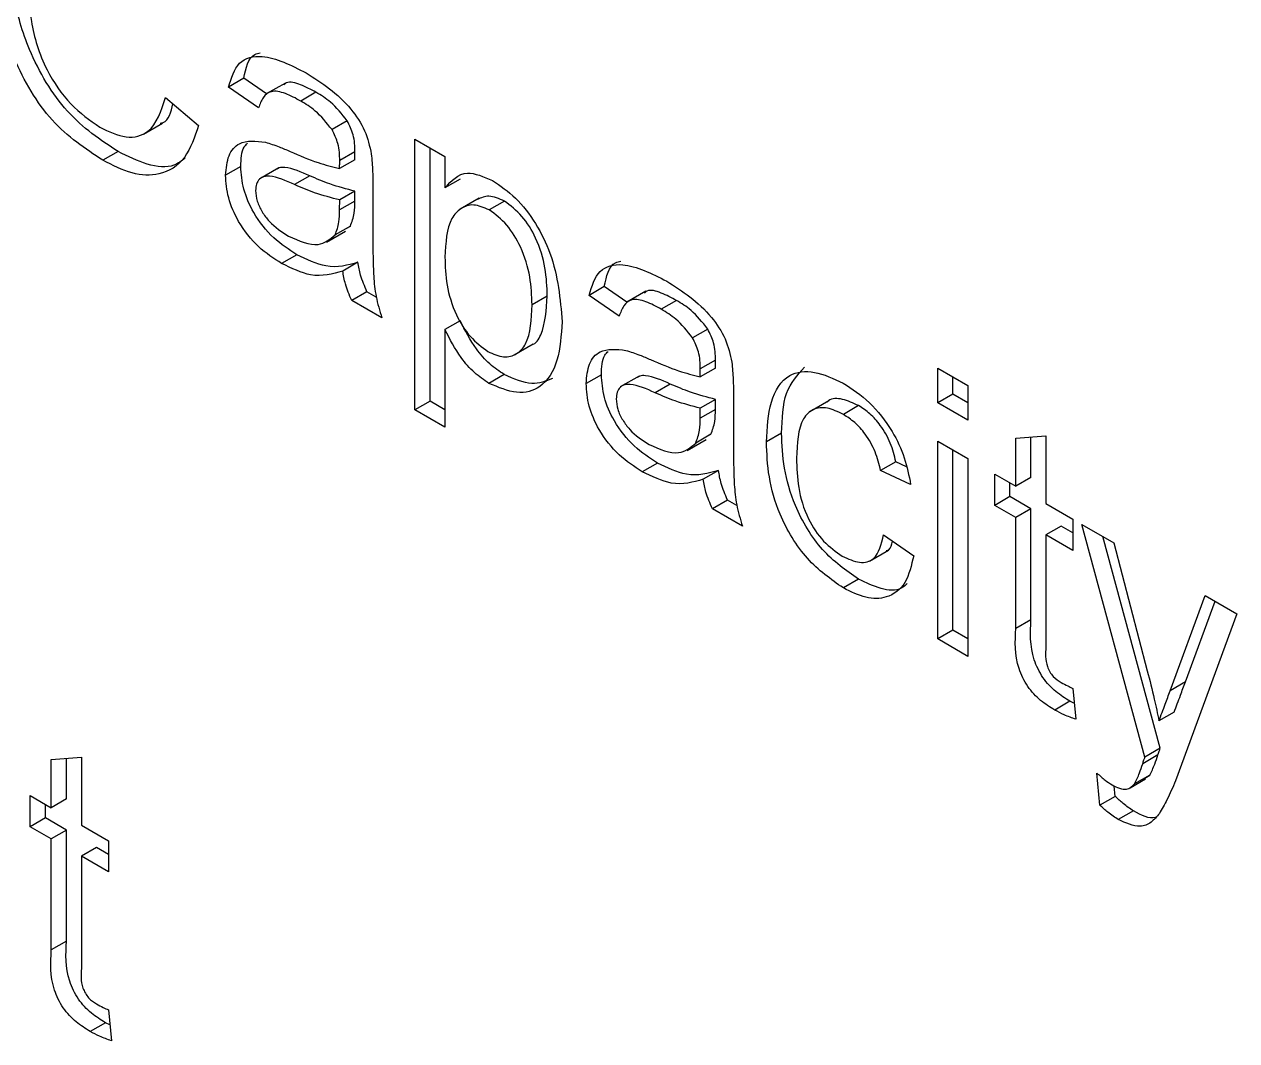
# Model space of a CAD drawing. Extents: x 150 to 4150, y 50 to 2920.
# Drawn here: x 3823.7 to 3846.25, y 2115.89 to 2134.78 of the extents above; entities that cross this region are included whole.
import ezdxf

# ---------------------------------------------------------------- set-up
doc = ezdxf.new("R2010")
doc.units = 0
doc.header["$LTSCALE"] = 10
doc.linetypes.add('SLD-KATı', pattern=[0])
doc.layers.get('0').update_dxf_attribs({"linetype": 'CONTINUOUS'})

msp = doc.modelspace()

# ---------------------------------------------------------------- linework, layer by layer
at = {"color": 7, "linetype": 'SLD-KATı'}
for p, q in [((3827.787, 2133.777), (3827.504, 2133.613)), ((3828.063, 2133.226), (3827.504, 2133.613)), ((3828.207, 2133.486), (3827.787, 2133.777)), ((3828.56, 2133.69), (3828.206, 2133.486)), ((3826.331, 2133.422), (3826.945, 2132.902)), ((3829.13, 2133.518), (3828.847, 2133.354)), ((3825.921, 2132.741), (3826.275, 2132.945)), ((3829.71, 2132.988), (3829.428, 2132.825)), ((3830.969, 2132.646), (3831.527, 2132.323)), ((3830.969, 2127.613), (3830.969, 2132.646)), ((3831.251, 2127.776), (3831.251, 2132.483)), ((3825.449, 2132.416), (3825.166, 2132.253)), ((3829.852, 2132.262), (3829.569, 2132.099)), ((3829.855, 2132.411), (3829.572, 2132.247)), ((3831.527, 2132.323), (3831.527, 2131.739)), ((3827.731, 2132.138), (3827.448, 2131.975)), ((3828.436, 2132.114), (3828.083, 2131.91)), ((3829.014, 2131.964), (3828.731, 2131.801)), ((3830.186, 2131.804), (3830.186, 2131.016)), ((3831.81, 2131.903), (3831.527, 2131.739)), ((3829.855, 2131.68), (3829.572, 2131.516)), ((3829.852, 2131.494), (3829.855, 2131.68)), ((3829.569, 2131.33), (3829.572, 2131.516)), ((3829.852, 2131.494), (3829.569, 2131.33)), ((3832.166, 2131.55), (3831.813, 2131.346)), ((3832.634, 2131.495), (3832.351, 2131.332)), ((3829.327, 2130.731), (3829.681, 2130.935)), ((3829.769, 2131.031), (3829.486, 2130.868)), ((3829.625, 2130.951), (3829.769, 2131.031)), ((3828.774, 2130.497), (3828.491, 2130.334)), ((3829.91, 2130.357), (3829.628, 2130.194)), ((3830.078, 2129.808), (3829.795, 2129.645)), ((3830.252, 2129.708), (3830.078, 2129.808)), ((3834.492, 2129.906), (3834.21, 2129.742)), ((3834.912, 2129.615), (3834.492, 2129.906)), ((3835.265, 2129.819), (3834.912, 2129.615)), ((3830.354, 2129.323), (3829.795, 2129.645)), ((3833.431, 2129.73), (3833.148, 2129.567)), ((3834.768, 2129.355), (3834.21, 2129.742)), ((3835.835, 2129.647), (3835.552, 2129.483)), ((3831.81, 2129.27), (3831.527, 2129.107)), ((3831.527, 2129.107), (3831.527, 2127.29)), ((3836.416, 2129.117), (3836.133, 2128.954)), ((3832.818, 2128.635), (3833.171, 2128.839)), ((3836.56, 2128.54), (3836.277, 2128.376)), ((3832.63, 2128.271), (3832.347, 2128.107)), ((3834.437, 2128.267), (3834.154, 2128.104)), ((3835.142, 2128.243), (3834.788, 2128.039)), ((3836.557, 2128.391), (3836.275, 2128.228)), ((3840.692, 2128.388), (3841.25, 2128.065)), ((3840.692, 2127.743), (3840.692, 2128.388)), ((3840.974, 2127.906), (3840.974, 2128.225)), ((3835.719, 2128.093), (3835.436, 2127.93)), ((3841.25, 2128.065), (3841.25, 2127.42)), ((3831.251, 2127.776), (3830.969, 2127.613)), ((3831.527, 2127.617), (3831.251, 2127.776)), ((3836.56, 2127.809), (3836.277, 2127.645)), ((3836.557, 2127.623), (3836.56, 2127.809)), ((3836.892, 2127.933), (3836.892, 2127.145)), ((3838.665, 2127.784), (3838.311, 2127.58)), ((3840.974, 2127.906), (3840.692, 2127.743)), ((3841.25, 2127.42), (3840.692, 2127.743)), ((3841.25, 2127.747), (3840.974, 2127.906)), ((3831.527, 2127.29), (3830.969, 2127.613)), ((3836.275, 2127.459), (3836.277, 2127.645)), ((3836.557, 2127.623), (3836.275, 2127.459)), ((3839.222, 2127.692), (3838.939, 2127.528)), ((3836.033, 2126.86), (3836.386, 2127.064)), ((3836.474, 2127.16), (3836.192, 2126.997)), ((3836.33, 2127.08), (3836.474, 2127.16)), ((3837.789, 2127.182), (3837.507, 2127.018)), ((3842.145, 2127.089), (3842.703, 2127.134)), ((3842.145, 2126.194), (3842.145, 2127.089)), ((3842.427, 2126.357), (3842.427, 2127.112)), ((3842.703, 2127.134), (3842.703, 2125.872)), ((3840.692, 2127.033), (3841.25, 2126.71)), ((3840.692, 2123.355), (3840.692, 2127.033)), ((3840.974, 2123.518), (3840.974, 2126.87)), ((3835.479, 2126.626), (3835.196, 2126.463)), ((3839.913, 2126.648), (3839.63, 2126.484)), ((3840.109, 2126.557), (3839.913, 2126.648)), ((3841.25, 2126.71), (3841.25, 2123.032)), ((3836.616, 2126.486), (3836.333, 2126.323)), ((3840.189, 2126.226), (3839.63, 2126.484)), ((3841.753, 2126.42), (3842.145, 2126.194)), ((3841.753, 2125.839), (3841.753, 2126.42)), ((3842.036, 2126.002), (3842.036, 2126.257)), ((3842.427, 2126.357), (3842.145, 2126.194)), ((3836.784, 2125.937), (3836.501, 2125.774)), ((3836.957, 2125.837), (3836.784, 2125.937)), ((3842.036, 2126.002), (3841.753, 2125.839)), ((3842.427, 2125.777), (3842.036, 2126.002)), ((3837.059, 2125.452), (3836.501, 2125.774)), ((3842.145, 2125.613), (3841.753, 2125.839)), ((3842.427, 2125.777), (3842.145, 2125.613)), ((3842.427, 2123.713), (3842.427, 2125.777)), ((3842.703, 2125.872), (3843.206, 2125.581)), ((3842.145, 2123.55), (3842.145, 2125.613)), ((3843.206, 2125.581), (3843.206, 2125)), ((3843.374, 2125.484), (3843.965, 2125.143)), ((3844.547, 2121.16), (3843.374, 2125.484)), ((3839.686, 2125.291), (3840.245, 2124.903)), ((3842.986, 2125.454), (3842.703, 2125.291)), ((3842.703, 2125.291), (3842.703, 2123.204)), ((3843.206, 2125), (3842.703, 2125.291)), ((3843.206, 2125.327), (3842.986, 2125.454)), ((3844.83, 2121.324), (3843.762, 2125.261)), ((3843.965, 2125.143), (3844.59, 2122.763)), ((3839.425, 2124.803), (3839.779, 2125.008)), ((3839.22, 2124.467), (3838.937, 2124.303)), ((3845.015, 2122.393), (3845.665, 2124.162)), ((3845.665, 2124.162), (3846.253, 2123.822)), ((3845.298, 2122.557), (3845.849, 2124.056)), ((3842.427, 2123.713), (3842.145, 2123.55)), ((3846.253, 2123.822), (3845.112, 2120.716)), ((3840.974, 2123.518), (3840.692, 2123.355)), ((3841.25, 2123.359), (3840.974, 2123.518)), ((3841.25, 2123.032), (3840.692, 2123.355)), ((3845.298, 2122.557), (3845.015, 2122.393)), ((3843.206, 2122.436), (3843.262, 2121.862)), ((3843.151, 2122.197), (3842.868, 2122.034)), ((3843.233, 2122.155), (3843.151, 2122.197)), ((3845.09, 2121.993), (3844.807, 2121.83)), ((3844.786, 2121.198), (3844.504, 2121.035)), ((3844.83, 2121.324), (3844.547, 2121.16)), ((3824.207, 2121.114), (3824.766, 2121.158)), ((3824.207, 2120.218), (3824.207, 2121.114)), ((3824.49, 2120.382), (3824.49, 2121.136)), ((3824.766, 2121.158), (3824.766, 2119.896)), ((3843.709, 2120.266), (3843.653, 2120.861)), ((3844.273, 2120.588), (3844.556, 2120.752)), ((3844.637, 2120.825), (3844.354, 2120.662)), ((3844.547, 2120.767), (3844.637, 2120.825)), ((3843.992, 2120.429), (3843.973, 2120.626)), ((3823.816, 2120.444), (3824.207, 2120.218)), ((3823.816, 2119.863), (3823.816, 2120.444)), ((3824.49, 2120.382), (3824.207, 2120.218)), ((3843.992, 2120.429), (3843.709, 2120.266)), ((3824.099, 2120.027), (3824.099, 2120.281)), ((3844.334, 2120.159), (3844.051, 2119.996)), ((3824.099, 2120.027), (3823.816, 2119.863)), ((3824.207, 2119.638), (3823.816, 2119.863)), ((3824.49, 2119.801), (3824.099, 2120.027)), ((3824.766, 2119.896), (3825.269, 2119.605)), ((3824.49, 2119.801), (3824.207, 2119.638)), ((3824.207, 2117.574), (3824.207, 2119.638)), ((3824.49, 2117.737), (3824.49, 2119.801)), ((3825.049, 2119.478), (3824.766, 2119.315)), ((3825.269, 2119.351), (3825.049, 2119.478)), ((3825.269, 2119.605), (3825.269, 2119.025)), ((3824.766, 2119.315), (3824.766, 2117.228)), ((3825.269, 2119.025), (3824.766, 2119.315)), ((3824.49, 2117.737), (3824.207, 2117.574)), ((3825.269, 2116.46), (3825.325, 2115.886)), ((3825.214, 2116.221), (3824.931, 2116.058)), ((3825.296, 2116.18), (3825.214, 2116.221))]:
    msp.add_line(p, q, dxfattribs=at)
for points, knots in [([(3825.449, 2132.416), (3825.122, 2132.633), (3824.471, 2133.064), (3823.783, 2134.226), (3823.482, 2135.296), (3823.446, 2135.899), (3823.428, 2136.201)], [0, 0, 0, 0, 0.279955, 0.558088, 0.778912, 1, 1, 1, 1]), ([(3825.166, 2132.253), (3824.839, 2132.469), (3824.188, 2132.9), (3823.5, 2134.062), (3823.199, 2135.133), (3823.163, 2135.736), (3823.146, 2136.038)], [0, 0, 0, 0, 0.279955, 0.558088, 0.778912, 1, 1, 1, 1]), ([(3823.76, 2135.686), (3823.772, 2135.409), (3823.797, 2134.856), (3824.051, 2133.986), (3824.556, 2133.26), (3824.924, 2132.998), (3825.108, 2132.867)], [0, 0, 0, 0, 0.281245, 0.560716, 0.780138, 1, 1, 1, 1]), ([(3827.504, 2133.613), (3827.555, 2133.784), (3827.658, 2134.124), (3828.209, 2134.252), (3828.667, 2134.02), (3828.947, 2133.877)], [0, 0, 0, 0, 0.2804297, 0.5593032, 1, 1, 1, 1]), ([(3827.787, 2133.777), (3827.826, 2133.968), (3827.876, 2134.204), (3828.059, 2134.244), (3828.094, 2134.251)], [0, 0, 0, 0, 0.80528, 1, 1, 1, 1]), ([(3828.947, 2133.877), (3829.239, 2133.691), (3829.644, 2133.432), (3830.062, 2132.806), (3830.127, 2132.516), (3830.159, 2132.371)], [0, 0, 0, 0, 0.5592531, 0.7791951, 1, 1, 1, 1]), ([(3829.13, 2133.518), (3829.036, 2133.567), (3828.849, 2133.665), (3828.621, 2133.735), (3828.547, 2133.67), (3828.532, 2133.657)], [0, 0, 0, 0, 0.446809, 0.890502, 1, 1, 1, 1]), ([(3825.108, 2132.867), (3825.276, 2132.789), (3825.611, 2132.633), (3826.12, 2132.766), (3826.251, 2133.173), (3826.331, 2133.422)], [0, 0, 0, 0, 0.280711, 0.560905, 1, 1, 1, 1]), ([(3828.847, 2133.354), (3828.752, 2133.406), (3828.562, 2133.509), (3828.298, 2133.564), (3828.136, 2133.43), (3828.087, 2133.294), (3828.063, 2133.226)], [0, 0, 0, 0, 0.280855, 0.559751, 0.7795, 1, 1, 1, 1]), ([(3829.71, 2132.988), (3829.61, 2133.113), (3829.429, 2133.338), (3829.222, 2133.463), (3829.13, 2133.518)], [0, 0, 0, 0, 0.557871, 1, 1, 1, 1]), ([(3826.232, 2132.942), (3826.25, 2132.946), (3826.391, 2132.973), (3826.432, 2133.151), (3826.468, 2133.305)], [0, 0, 0, 0, 0.134136, 1, 1, 1, 1]), ([(3829.428, 2132.825), (3829.327, 2132.95), (3829.146, 2133.175), (3828.939, 2133.299), (3828.847, 2133.354)], [0, 0, 0, 0, 0.557871, 1, 1, 1, 1]), ([(3829.855, 2132.411), (3829.853, 2132.515), (3829.849, 2132.701), (3829.753, 2132.9), (3829.71, 2132.988)], [0, 0, 0, 0, 0.561903, 1, 1, 1, 1]), ([(3826.945, 2132.902), (3826.873, 2132.686), (3826.729, 2132.254), (3826.269, 2131.958), (3825.717, 2131.977), (3825.35, 2132.161), (3825.166, 2132.253)], [0, 0, 0, 0, 0.280256, 0.559546, 0.779589, 1, 1, 1, 1]), ([(3829.572, 2132.247), (3829.57, 2132.352), (3829.566, 2132.537), (3829.47, 2132.737), (3829.428, 2132.825)], [0, 0, 0, 0, 0.561903, 1, 1, 1, 1]), ([(3827.448, 2131.975), (3827.46, 2132.104), (3827.485, 2132.361), (3827.73, 2132.642), (3828.015, 2132.61), (3828.189, 2132.591)], [0, 0, 0, 0, 0.280458, 0.560983, 1, 1, 1, 1]), ([(3827.731, 2132.138), (3827.736, 2132.276), (3827.743, 2132.457), (3827.835, 2132.549), (3827.857, 2132.571)], [0, 0, 0, 0, 0.759315, 1, 1, 1, 1]), ([(3828.189, 2132.591), (3828.274, 2132.564), (3828.426, 2132.515), (3828.58, 2132.448), (3828.648, 2132.419)], [0, 0, 0, 0, 0.559918, 1, 1, 1, 1]), ([(3826.695, 2132.296), (3826.63, 2132.244), (3826.448, 2132.097), (3825.994, 2132.149), (3825.631, 2132.327), (3825.449, 2132.416)], [0, 0, 0, 0, 0.215579, 0.607462, 1, 1, 1, 1]), ([(3828.648, 2132.419), (3828.822, 2132.343), (3829.134, 2132.209), (3829.436, 2132.132), (3829.569, 2132.099)], [0, 0, 0, 0, 0.560185, 1, 1, 1, 1]), ([(3829.569, 2132.099), (3829.57, 2132.127), (3829.57, 2132.176), (3829.571, 2132.226), (3829.572, 2132.247)], [0, 0, 0, 0, 0.5600235, 1, 1, 1, 1]), ([(3829.852, 2132.262), (3829.852, 2132.29), (3829.853, 2132.339), (3829.854, 2132.389), (3829.855, 2132.411)], [0, 0, 0, 0, 0.5600235, 1, 1, 1, 1]), ([(3830.159, 2132.371), (3830.169, 2132.263), (3830.186, 2132.069), (3830.186, 2131.885), (3830.186, 2131.804)], [0, 0, 0, 0, 0.559817, 1, 1, 1, 1]), ([(3828.774, 2130.497), (3828.628, 2130.591), (3828.337, 2130.778), (3827.975, 2131.231), (3827.761, 2131.724), (3827.741, 2132), (3827.731, 2132.138)], [0, 0, 0, 0, 0.280815, 0.55969, 0.779696, 1, 1, 1, 1]), ([(3829.014, 2131.964), (3828.856, 2132.035), (3828.658, 2132.122), (3828.459, 2132.124), (3828.418, 2132.097), (3828.404, 2132.088)], [0, 0, 0, 0, 0.724835, 0.90601, 1, 1, 1, 1]), ([(3831.527, 2131.739), (3831.651, 2131.873), (3831.87, 2132.111), (3832.247, 2131.948), (3832.413, 2131.877)], [0, 0, 0, 0, 0.560159, 1, 1, 1, 1]), ([(3828.491, 2130.334), (3828.345, 2130.428), (3828.054, 2130.615), (3827.693, 2131.068), (3827.478, 2131.561), (3827.458, 2131.837), (3827.448, 2131.975)], [0, 0, 0, 0, 0.280815, 0.55969, 0.779696, 1, 1, 1, 1]), ([(3828.731, 2131.801), (3828.572, 2131.874), (3828.372, 2131.964), (3828.161, 2131.957), (3828.076, 2131.908), (3828.018, 2131.819), (3828.011, 2131.732), (3828.007, 2131.689)], [0, 0, 0, 0, 0.50028, 0.625326, 0.750269, 0.875147, 1, 1, 1, 1]), ([(3829.572, 2131.516), (3829.417, 2131.556), (3829.141, 2131.626), (3828.856, 2131.748), (3828.731, 2131.801)], [0, 0, 0, 0, 0.5597597, 1, 1, 1, 1]), ([(3829.855, 2131.68), (3829.7, 2131.719), (3829.423, 2131.789), (3829.139, 2131.911), (3829.014, 2131.964)], [0, 0, 0, 0, 0.5597597, 1, 1, 1, 1]), ([(3832.413, 2131.877), (3832.558, 2131.778), (3832.849, 2131.58), (3833.23, 2131.088), (3833.623, 2130.274), (3833.672, 2129.674), (3833.707, 2129.253)], [0, 0, 0, 0, 0.18709, 0.374052, 0.561104, 1, 1, 1, 1]), ([(3828.007, 2131.689), (3828.013, 2131.625), (3828.025, 2131.497), (3828.123, 2131.292), (3828.316, 2131.036), (3828.494, 2130.921), (3828.618, 2130.841)], [0, 0, 0, 0, 0.186565, 0.373467, 0.560613, 1, 1, 1, 1]), ([(3832.634, 2131.495), (3832.533, 2131.539), (3832.343, 2131.622), (3832.201, 2131.555), (3832.134, 2131.523)], [0, 0, 0, 0, 0.526937, 1, 1, 1, 1]), ([(3829.769, 2131.031), (3829.798, 2131.107), (3829.849, 2131.243), (3829.851, 2131.417), (3829.852, 2131.494)], [0, 0, 0, 0, 0.558995, 1, 1, 1, 1]), ([(3832.351, 2131.332), (3832.251, 2131.374), (3832.052, 2131.457), (3831.816, 2131.369), (3831.563, 2131.102), (3831.542, 2130.721), (3831.527, 2130.454)], [0, 0, 0, 0, 0.1863135, 0.3732882, 0.5605134, 1, 1, 1, 1]), ([(3833.431, 2129.73), (3833.425, 2129.901), (3833.414, 2130.241), (3833.256, 2130.769), (3832.974, 2131.24), (3832.747, 2131.41), (3832.634, 2131.495)], [0, 0, 0, 0, 0.281282, 0.560954, 0.780919, 1, 1, 1, 1]), ([(3829.486, 2130.868), (3829.515, 2130.944), (3829.567, 2131.079), (3829.568, 2131.254), (3829.569, 2131.33)], [0, 0, 0, 0, 0.558995, 1, 1, 1, 1]), ([(3833.148, 2129.567), (3833.142, 2129.737), (3833.131, 2130.078), (3832.973, 2130.606), (3832.692, 2131.076), (3832.464, 2131.247), (3832.351, 2131.332)], [0, 0, 0, 0, 0.281282, 0.560954, 0.780919, 1, 1, 1, 1]), ([(3830.186, 2131.016), (3830.187, 2130.832), (3830.188, 2130.528), (3830.2, 2130.1), (3830.235, 2129.722), (3830.314, 2129.456), (3830.354, 2129.323)], [0, 0, 0, 0, 0.340206, 0.560339, 0.780175, 1, 1, 1, 1]), ([(3828.618, 2130.841), (3828.815, 2130.755), (3829.166, 2130.603), (3829.388, 2130.787), (3829.486, 2130.868)], [0, 0, 0, 0, 0.559758, 1, 1, 1, 1]), ([(3829.91, 2130.357), (3829.72, 2130.303), (3829.379, 2130.207), (3828.959, 2130.408), (3828.774, 2130.497)], [0, 0, 0, 0, 0.5599714, 1, 1, 1, 1]), ([(3831.527, 2130.454), (3831.533, 2130.284), (3831.544, 2129.945), (3831.699, 2129.415), (3831.987, 2128.949), (3832.215, 2128.783), (3832.328, 2128.699)], [0, 0, 0, 0, 0.281226, 0.560744, 0.780646, 1, 1, 1, 1]), ([(3829.628, 2130.194), (3829.437, 2130.14), (3829.096, 2130.043), (3828.676, 2130.245), (3828.491, 2130.334)], [0, 0, 0, 0, 0.5599714, 1, 1, 1, 1]), ([(3830.078, 2129.808), (3830.034, 2129.912), (3829.954, 2130.097), (3829.924, 2130.278), (3829.91, 2130.357)], [0, 0, 0, 0, 0.559697, 1, 1, 1, 1]), ([(3834.21, 2129.742), (3834.261, 2129.913), (3834.363, 2130.253), (3834.914, 2130.381), (3835.372, 2130.148), (3835.653, 2130.006)], [0, 0, 0, 0, 0.28043, 0.559303, 1, 1, 1, 1]), ([(3834.492, 2129.906), (3834.532, 2130.097), (3834.581, 2130.333), (3834.764, 2130.373), (3834.8, 2130.38)], [0, 0, 0, 0, 0.80528, 1, 1, 1, 1]), ([(3829.795, 2129.645), (3829.751, 2129.749), (3829.672, 2129.934), (3829.641, 2130.114), (3829.628, 2130.194)], [0, 0, 0, 0, 0.559697, 1, 1, 1, 1]), ([(3835.653, 2130.006), (3835.944, 2129.82), (3836.35, 2129.561), (3836.767, 2128.935), (3836.832, 2128.645), (3836.865, 2128.5)], [0, 0, 0, 0, 0.5592531, 0.7791951, 1, 1, 1, 1]), ([(3835.835, 2129.647), (3835.741, 2129.696), (3835.554, 2129.794), (3835.327, 2129.864), (3835.253, 2129.799), (3835.238, 2129.786)], [0, 0, 0, 0, 0.446809, 0.890502, 1, 1, 1, 1]), ([(3832.328, 2128.699), (3832.428, 2128.655), (3832.627, 2128.567), (3832.872, 2128.64), (3833.12, 2128.914), (3833.136, 2129.298), (3833.148, 2129.567)], [0, 0, 0, 0, 0.18658, 0.37341, 0.560325, 1, 1, 1, 1]), ([(3833.135, 2128.821), (3833.138, 2128.821), (3833.221, 2128.841), (3833.391, 2129.102), (3833.414, 2129.471), (3833.431, 2129.73)], [0, 0, 0, 0, 0.008461, 0.304241, 1, 1, 1, 1]), ([(3835.552, 2129.483), (3835.457, 2129.535), (3835.267, 2129.638), (3835.003, 2129.693), (3834.842, 2129.559), (3834.793, 2129.423), (3834.768, 2129.355)], [0, 0, 0, 0, 0.280855, 0.559751, 0.7795, 1, 1, 1, 1]), ([(3836.416, 2129.117), (3836.315, 2129.242), (3836.135, 2129.467), (3835.927, 2129.592), (3835.835, 2129.647)], [0, 0, 0, 0, 0.557871, 1, 1, 1, 1]), ([(3836.133, 2128.954), (3836.032, 2129.079), (3835.852, 2129.304), (3835.644, 2129.428), (3835.552, 2129.483)], [0, 0, 0, 0, 0.557871, 1, 1, 1, 1]), ([(3832.347, 2128.107), (3832.256, 2128.168), (3832.074, 2128.289), (3831.774, 2128.632), (3831.621, 2128.927), (3831.527, 2129.107)], [0, 0, 0, 0, 0.2803784, 0.5605766, 1, 1, 1, 1]), ([(3832.63, 2128.271), (3832.539, 2128.331), (3832.356, 2128.452), (3832.057, 2128.795), (3831.904, 2129.09), (3831.81, 2129.27)], [0, 0, 0, 0, 0.2803784, 0.5605766, 1, 1, 1, 1]), ([(3833.707, 2129.253), (3833.69, 2129.003), (3833.658, 2128.503), (3833.357, 2128.016), (3832.876, 2127.883), (3832.524, 2128.032), (3832.347, 2128.107)], [0, 0, 0, 0, 0.28075, 0.560278, 0.780161, 1, 1, 1, 1]), ([(3836.56, 2128.54), (3836.558, 2128.644), (3836.555, 2128.83), (3836.458, 2129.029), (3836.416, 2129.117)], [0, 0, 0, 0, 0.561903, 1, 1, 1, 1]), ([(3836.277, 2128.376), (3836.275, 2128.481), (3836.272, 2128.666), (3836.175, 2128.866), (3836.133, 2128.954)], [0, 0, 0, 0, 0.561903, 1, 1, 1, 1]), ([(3834.154, 2128.104), (3834.166, 2128.233), (3834.19, 2128.49), (3834.435, 2128.771), (3834.72, 2128.739), (3834.894, 2128.72)], [0, 0, 0, 0, 0.280458, 0.560983, 1, 1, 1, 1]), ([(3834.437, 2128.267), (3834.442, 2128.405), (3834.449, 2128.586), (3834.541, 2128.678), (3834.563, 2128.7)], [0, 0, 0, 0, 0.759315, 1, 1, 1, 1]), ([(3834.894, 2128.72), (3834.979, 2128.693), (3835.131, 2128.644), (3835.286, 2128.577), (3835.353, 2128.548)], [0, 0, 0, 0, 0.559918, 1, 1, 1, 1]), ([(3835.353, 2128.548), (3835.528, 2128.472), (3835.839, 2128.338), (3836.142, 2128.261), (3836.275, 2128.228)], [0, 0, 0, 0, 0.560185, 1, 1, 1, 1]), ([(3836.557, 2128.391), (3836.558, 2128.419), (3836.559, 2128.468), (3836.56, 2128.518), (3836.56, 2128.54)], [0, 0, 0, 0, 0.560023, 1, 1, 1, 1]), ([(3836.865, 2128.5), (3836.874, 2128.392), (3836.892, 2128.198), (3836.892, 2128.014), (3836.892, 2127.933)], [0, 0, 0, 0, 0.559817, 1, 1, 1, 1]), ([(3837.789, 2127.182), (3837.799, 2127.448), (3837.818, 2127.975), (3838.084, 2128.263), (3838.215, 2128.405)], [0, 0, 0, 0, 0.506404, 1, 1, 1, 1]), ([(3833.526, 2128.199), (3833.405, 2128.148), (3833.148, 2128.04), (3832.809, 2128.191), (3832.63, 2128.271)], [0, 0, 0, 0, 0.471577, 1, 1, 1, 1]), ([(3835.479, 2126.626), (3835.333, 2126.72), (3835.043, 2126.907), (3834.681, 2127.36), (3834.466, 2127.853), (3834.447, 2128.129), (3834.437, 2128.267)], [0, 0, 0, 0, 0.2808155, 0.5596902, 0.7796958, 1, 1, 1, 1]), ([(3835.719, 2128.093), (3835.561, 2128.164), (3835.364, 2128.251), (3835.164, 2128.253), (3835.123, 2128.226), (3835.109, 2128.217)], [0, 0, 0, 0, 0.724835, 0.90601, 1, 1, 1, 1]), ([(3836.275, 2128.228), (3836.275, 2128.255), (3836.276, 2128.305), (3836.277, 2128.355), (3836.277, 2128.376)], [0, 0, 0, 0, 0.560023, 1, 1, 1, 1]), ([(3837.507, 2127.018), (3837.521, 2127.278), (3837.549, 2127.794), (3837.864, 2128.3), (3838.391, 2128.363), (3838.754, 2128.195), (3838.936, 2128.111)], [0, 0, 0, 0, 0.280838, 0.55968, 0.779579, 1, 1, 1, 1]), ([(3835.196, 2126.463), (3835.05, 2126.557), (3834.76, 2126.744), (3834.398, 2127.197), (3834.184, 2127.69), (3834.164, 2127.966), (3834.154, 2128.104)], [0, 0, 0, 0, 0.2808155, 0.5596902, 0.7796958, 1, 1, 1, 1]), ([(3835.436, 2127.93), (3835.277, 2128.003), (3835.078, 2128.093), (3834.867, 2128.086), (3834.782, 2128.037), (3834.724, 2127.948), (3834.716, 2127.861), (3834.713, 2127.818)], [0, 0, 0, 0, 0.50028, 0.625326, 0.750269, 0.875147, 1, 1, 1, 1]), ([(3836.56, 2127.809), (3836.405, 2127.848), (3836.129, 2127.918), (3835.844, 2128.04), (3835.719, 2128.093)], [0, 0, 0, 0, 0.55976, 1, 1, 1, 1]), ([(3838.936, 2128.111), (3839.101, 2128.002), (3839.431, 2127.786), (3839.839, 2127.267), (3840.093, 2126.718), (3840.157, 2126.39), (3840.189, 2126.226)], [0, 0, 0, 0, 0.280267, 0.559439, 0.779535, 1, 1, 1, 1]), ([(3834.713, 2127.818), (3834.718, 2127.754), (3834.73, 2127.626), (3834.829, 2127.421), (3835.021, 2127.165), (3835.199, 2127.05), (3835.324, 2126.97)], [0, 0, 0, 0, 0.186565, 0.373467, 0.560613, 1, 1, 1, 1]), ([(3836.277, 2127.645), (3836.122, 2127.685), (3835.846, 2127.755), (3835.562, 2127.877), (3835.436, 2127.93)], [0, 0, 0, 0, 0.55976, 1, 1, 1, 1]), ([(3839.222, 2127.692), (3839.122, 2127.738), (3838.922, 2127.832), (3838.712, 2127.833), (3838.644, 2127.764), (3838.635, 2127.755)], [0, 0, 0, 0, 0.465771, 0.930801, 1, 1, 1, 1]), ([(3836.474, 2127.16), (3836.503, 2127.236), (3836.555, 2127.372), (3836.557, 2127.546), (3836.557, 2127.623)], [0, 0, 0, 0, 0.558995, 1, 1, 1, 1]), ([(3838.939, 2127.528), (3838.837, 2127.578), (3838.634, 2127.676), (3838.366, 2127.642), (3838.095, 2127.382), (3838.077, 2126.989), (3838.065, 2126.713)], [0, 0, 0, 0, 0.187089, 0.37388, 0.56073, 1, 1, 1, 1]), ([(3839.63, 2126.484), (3839.602, 2126.6), (3839.546, 2126.832), (3839.366, 2127.15), (3839.152, 2127.39), (3839.01, 2127.482), (3838.939, 2127.528)], [0, 0, 0, 0, 0.280213, 0.559476, 0.779649, 1, 1, 1, 1]), ([(3839.913, 2126.648), (3839.885, 2126.763), (3839.829, 2126.995), (3839.648, 2127.314), (3839.435, 2127.553), (3839.293, 2127.645), (3839.222, 2127.692)], [0, 0, 0, 0, 0.280213, 0.559476, 0.779649, 1, 1, 1, 1]), ([(3836.192, 2126.997), (3836.22, 2127.073), (3836.272, 2127.208), (3836.274, 2127.383), (3836.275, 2127.459)], [0, 0, 0, 0, 0.558995, 1, 1, 1, 1]), ([(3836.892, 2127.145), (3836.893, 2126.961), (3836.894, 2126.657), (3836.905, 2126.229), (3836.941, 2125.851), (3837.02, 2125.585), (3837.059, 2125.452)], [0, 0, 0, 0, 0.340206, 0.560339, 0.780175, 1, 1, 1, 1]), ([(3839.22, 2124.467), (3838.988, 2124.628), (3838.526, 2124.951), (3838.031, 2125.773), (3837.815, 2126.541), (3837.798, 2126.968), (3837.789, 2127.182)], [0, 0, 0, 0, 0.279595, 0.558341, 0.778834, 1, 1, 1, 1]), ([(3835.324, 2126.97), (3835.52, 2126.884), (3835.872, 2126.732), (3836.094, 2126.916), (3836.192, 2126.997)], [0, 0, 0, 0, 0.559758, 1, 1, 1, 1]), ([(3838.937, 2124.303), (3838.705, 2124.465), (3838.243, 2124.788), (3837.748, 2125.61), (3837.532, 2126.378), (3837.515, 2126.805), (3837.507, 2127.018)], [0, 0, 0, 0, 0.279595, 0.558341, 0.778834, 1, 1, 1, 1]), ([(3836.616, 2126.486), (3836.425, 2126.432), (3836.085, 2126.336), (3835.664, 2126.537), (3835.479, 2126.626)], [0, 0, 0, 0, 0.559971, 1, 1, 1, 1]), ([(3838.065, 2126.713), (3838.071, 2126.535), (3838.082, 2126.181), (3838.24, 2125.622), (3838.559, 2125.144), (3838.798, 2124.978), (3838.917, 2124.895)], [0, 0, 0, 0, 0.281276, 0.560536, 0.78011, 1, 1, 1, 1]), ([(3836.333, 2126.323), (3836.142, 2126.269), (3835.802, 2126.172), (3835.381, 2126.374), (3835.196, 2126.463)], [0, 0, 0, 0, 0.559971, 1, 1, 1, 1]), ([(3836.784, 2125.937), (3836.739, 2126.041), (3836.66, 2126.226), (3836.629, 2126.407), (3836.616, 2126.486)], [0, 0, 0, 0, 0.559697, 1, 1, 1, 1]), ([(3836.501, 2125.774), (3836.456, 2125.878), (3836.377, 2126.063), (3836.347, 2126.243), (3836.333, 2126.323)], [0, 0, 0, 0, 0.559697, 1, 1, 1, 1]), ([(3838.917, 2124.895), (3839.027, 2124.844), (3839.245, 2124.742), (3839.578, 2124.833), (3839.645, 2125.117), (3839.686, 2125.291)], [0, 0, 0, 0, 0.280899, 0.560906, 1, 1, 1, 1]), ([(3839.736, 2125.002), (3839.752, 2125.005), (3839.822, 2125.017), (3839.838, 2125.107), (3839.851, 2125.176)], [0, 0, 0, 0, 0.232202, 1, 1, 1, 1]), ([(3840.245, 2124.903), (3840.203, 2124.723), (3840.121, 2124.362), (3839.781, 2124.106), (3839.363, 2124.093), (3839.079, 2124.233), (3838.937, 2124.303)], [0, 0, 0, 0, 0.280202, 0.55951, 0.779586, 1, 1, 1, 1]), ([(3840.124, 2124.384), (3840.09, 2124.352), (3839.969, 2124.24), (3839.64, 2124.265), (3839.36, 2124.399), (3839.22, 2124.467)], [0, 0, 0, 0, 0.166052, 0.582707, 1, 1, 1, 1]), ([(3843.151, 2122.197), (3843.063, 2122.251), (3842.888, 2122.36), (3842.636, 2122.623), (3842.395, 2123.131), (3842.414, 2123.472), (3842.427, 2123.713)], [0, 0, 0, 0, 0.187433, 0.373821, 0.559462, 1, 1, 1, 1]), ([(3842.868, 2122.034), (3842.78, 2122.088), (3842.605, 2122.197), (3842.353, 2122.459), (3842.112, 2122.967), (3842.131, 2123.309), (3842.145, 2123.55)], [0, 0, 0, 0, 0.187433, 0.373821, 0.559462, 1, 1, 1, 1]), ([(3842.703, 2123.204), (3842.696, 2123.087), (3842.687, 2122.94), (3842.774, 2122.743), (3842.859, 2122.626), (3842.936, 2122.578), (3842.987, 2122.546)], [0, 0, 0, 0, 0.499596, 0.625239, 0.750354, 1, 1, 1, 1]), ([(3842.987, 2122.546), (3843.028, 2122.524), (3843.101, 2122.484), (3843.174, 2122.45), (3843.206, 2122.436)], [0, 0, 0, 0, 0.559965, 1, 1, 1, 1]), ([(3844.59, 2122.763), (3844.635, 2122.588), (3844.716, 2122.275), (3844.779, 2121.966), (3844.807, 2121.83)], [0, 0, 0, 0, 0.559963, 1, 1, 1, 1]), ([(3845.09, 2121.993), (3845.129, 2122.098), (3845.198, 2122.287), (3845.267, 2122.474), (3845.298, 2122.557)], [0, 0, 0, 0, 0.56, 1, 1, 1, 1]), ([(3844.807, 2121.83), (3844.846, 2121.935), (3844.915, 2122.123), (3844.985, 2122.311), (3845.015, 2122.393)], [0, 0, 0, 0, 0.56, 1, 1, 1, 1]), ([(3843.262, 2121.862), (3843.189, 2121.887), (3843.059, 2121.932), (3842.927, 2122.003), (3842.868, 2122.034)], [0, 0, 0, 0, 0.560078, 1, 1, 1, 1]), ([(3844.637, 2120.825), (3844.669, 2120.891), (3844.724, 2121.009), (3844.768, 2121.141), (3844.786, 2121.198)], [0, 0, 0, 0, 0.5597597, 1, 1, 1, 1]), ([(3844.786, 2121.198), (3844.795, 2121.222), (3844.809, 2121.264), (3844.824, 2121.305), (3844.83, 2121.324)], [0, 0, 0, 0, 0.56, 1, 1, 1, 1]), ([(3844.354, 2120.662), (3844.386, 2120.728), (3844.442, 2120.846), (3844.485, 2120.977), (3844.504, 2121.035)], [0, 0, 0, 0, 0.5597597, 1, 1, 1, 1]), ([(3844.504, 2121.035), (3844.512, 2121.059), (3844.526, 2121.1), (3844.541, 2121.142), (3844.547, 2121.16)], [0, 0, 0, 0, 0.56, 1, 1, 1, 1]), ([(3843.653, 2120.861), (3843.705, 2120.815), (3843.797, 2120.733), (3843.892, 2120.672), (3843.934, 2120.644)], [0, 0, 0, 0, 0.560127, 1, 1, 1, 1]), ([(3843.934, 2120.644), (3843.98, 2120.62), (3844.074, 2120.57), (3844.236, 2120.547), (3844.309, 2120.618), (3844.354, 2120.662)], [0, 0, 0, 0, 0.281143, 0.561491, 1, 1, 1, 1]), ([(3845.112, 2120.716), (3845.062, 2120.597), (3844.973, 2120.384), (3844.862, 2120.194), (3844.814, 2120.111)], [0, 0, 0, 0, 0.5600878, 1, 1, 1, 1]), ([(3844.334, 2120.159), (3844.269, 2120.202), (3844.152, 2120.279), (3844.041, 2120.383), (3843.992, 2120.429)], [0, 0, 0, 0, 0.559718, 1, 1, 1, 1]), ([(3844.051, 2119.996), (3843.986, 2120.039), (3843.87, 2120.116), (3843.758, 2120.22), (3843.709, 2120.266)], [0, 0, 0, 0, 0.559718, 1, 1, 1, 1]), ([(3844.814, 2120.111), (3844.766, 2120.052), (3844.671, 2119.934), (3844.424, 2119.83), (3844.192, 2119.933), (3844.051, 2119.996)], [0, 0, 0, 0, 0.281289, 0.561872, 1, 1, 1, 1]), ([(3844.747, 2120.04), (3844.744, 2120.039), (3844.634, 2119.998), (3844.482, 2120.079), (3844.334, 2120.159)], [0, 0, 0, 0, 0.0279193, 1, 1, 1, 1]), ([(3825.214, 2116.221), (3825.126, 2116.276), (3824.951, 2116.384), (3824.699, 2116.647), (3824.458, 2117.155), (3824.477, 2117.497), (3824.49, 2117.737)], [0, 0, 0, 0, 0.1874327, 0.3738211, 0.5594622, 1, 1, 1, 1]), ([(3824.931, 2116.058), (3824.843, 2116.112), (3824.668, 2116.221), (3824.416, 2116.483), (3824.175, 2116.991), (3824.194, 2117.333), (3824.207, 2117.574)], [0, 0, 0, 0, 0.1874327, 0.3738211, 0.5594622, 1, 1, 1, 1]), ([(3824.766, 2117.228), (3824.759, 2117.111), (3824.75, 2116.964), (3824.837, 2116.768), (3824.921, 2116.65), (3824.998, 2116.602), (3825.05, 2116.57)], [0, 0, 0, 0, 0.4995957, 0.6252386, 0.7503541, 1, 1, 1, 1]), ([(3825.05, 2116.57), (3825.091, 2116.548), (3825.164, 2116.508), (3825.237, 2116.474), (3825.269, 2116.46)], [0, 0, 0, 0, 0.559965, 1, 1, 1, 1]), ([(3825.325, 2115.886), (3825.252, 2115.911), (3825.122, 2115.956), (3824.989, 2116.027), (3824.931, 2116.058)], [0, 0, 0, 0, 0.560078, 1, 1, 1, 1])]:
    msp.add_open_spline(points, degree=3, knots=knots, dxfattribs=at)

doc.saveas('drawing.dxf')
